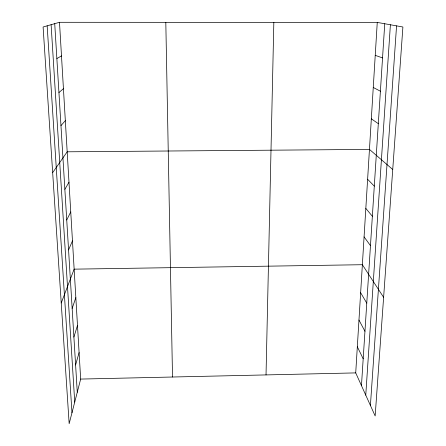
<?xml version="1.0" encoding="UTF-8"?>
<svg xmlns="http://www.w3.org/2000/svg" width="446" height="446" viewBox="0 0 446 446"><rect width="100%" height="100%" fill="white"/><g stroke="black" fill="none" stroke-linecap="round" stroke-linejoin="round"><path stroke-width="0.67" d="M266.028 374.913L273.833 22.372M377.26 22.406L402.9 27L375.158 415.962L355.718 372.901L377.26 22.406L59.496 22.3L43.1 26.989L69.158 423.7L80.67 379.078L59.496 22.3M361.461 385.617L384.742 23.75M365.759 395.145L390.395 24.759M370.409 405.453L396.561 25.862M75.608 364.973L79.098 352.557M73.897 337.048L77.487 325.413M72.146 308.431L75.837 297.621M61.23 302.996L74.147 269.155L362.369 264.712L383.616 297.331M68.567 249.916L72.469 240.862M66.738 220.006L70.747 211.889M64.86 189.344L68.985 182.213M52.667 172.647L67.184 151.807L369.455 149.41L392.736 169.502M60.963 125.644L65.333 120.637M58.939 92.539L63.438 88.687M56.859 58.56L61.492 55.917M80.67 379.078L355.718 372.901M375.237 55.349L382.545 57.919M373.263 87.477L380.399 91.207M371.334 118.82L378.314 123.659M367.621 179.264L374.294 186.149M365.832 208.421L372.354 216.254M364.081 236.893L370.464 245.629M360.647 292.71L366.768 303.146M358.969 320.061L364.956 331.294M357.324 346.782L363.189 358.779M47.164 25.823L71.973 412.79M51.106 24.697L74.727 402.102M54.724 23.666L77.275 392.235M165.806 22.333L172.518 377.015"/></g></svg>
